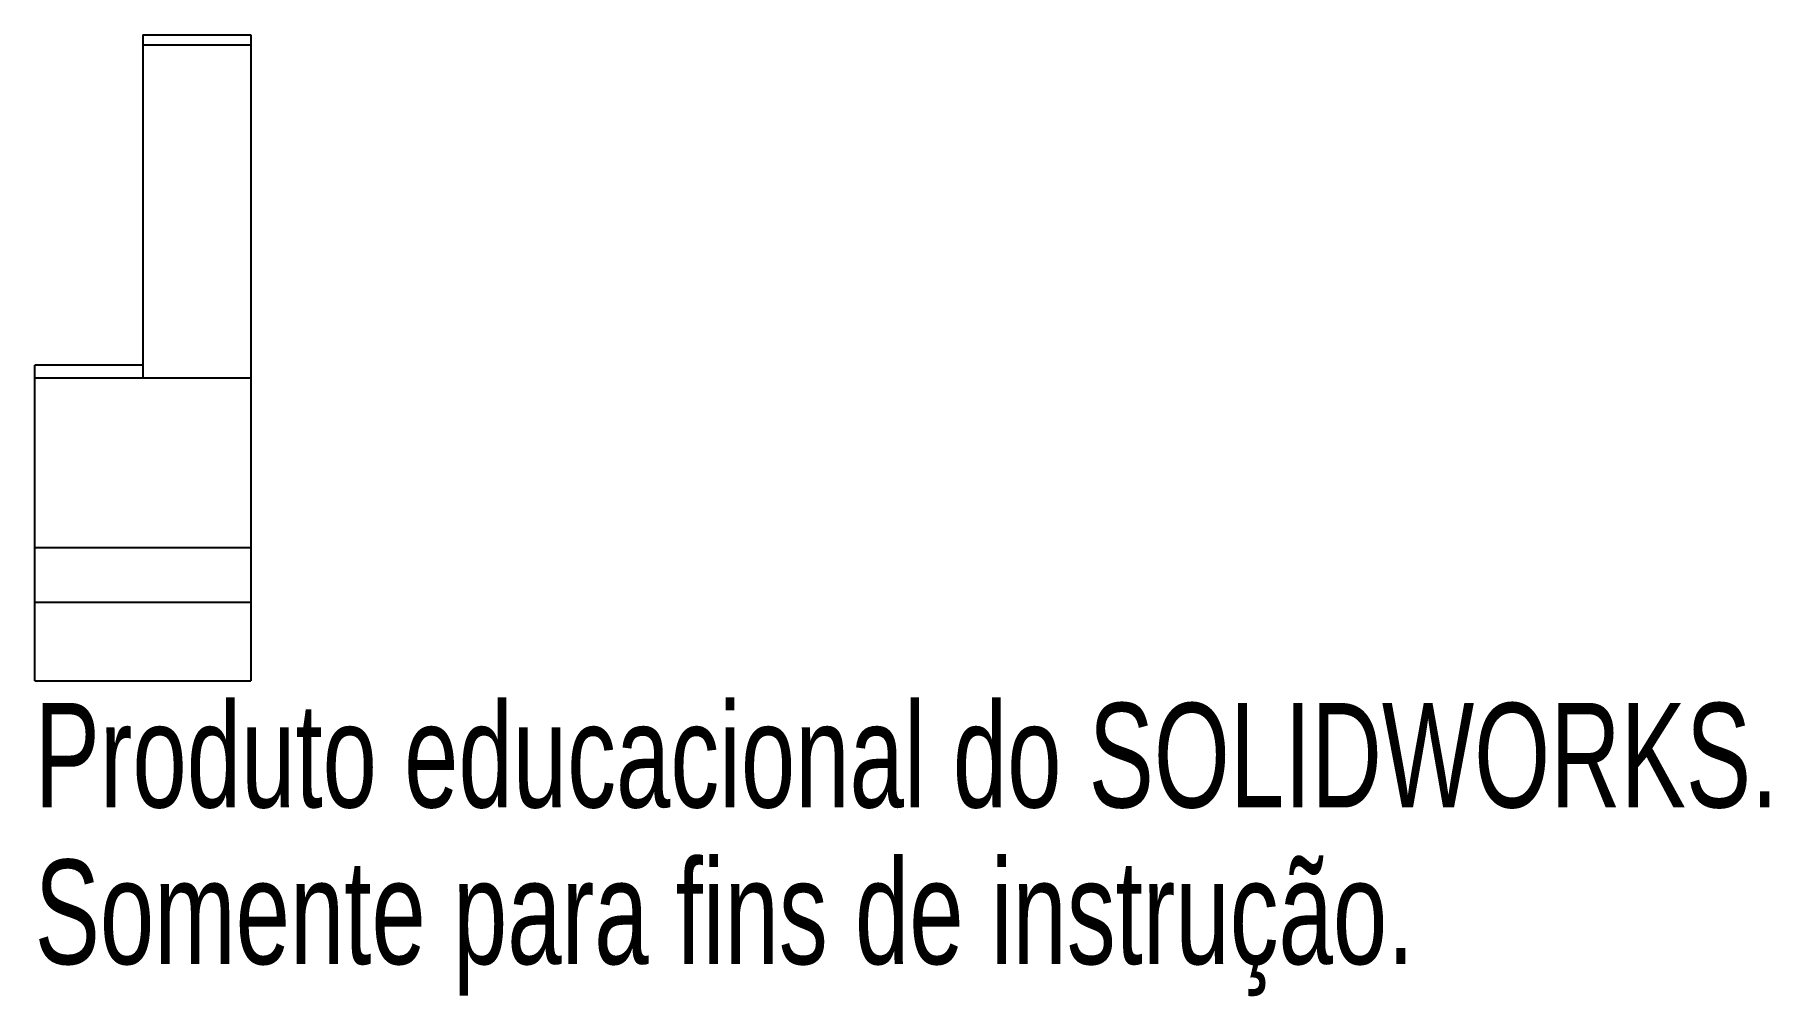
# Paper-space layout '_Direita' of a CAD drawing. Header units: millimetres. Extents: x -10 to 70.3, y -36.5 to 8.
import ezdxf

# ---------------------------------------------------------------- set-up
doc = ezdxf.new("R2010")
doc.units = ezdxf.units.MM
doc.styles.add('SLDTEXTSTYLE0', font='TXT', dxfattribs={"width": 0.7})

psp = doc.layouts.new('_Direita')

# ---------------------------------------------------------------- linework, layer by layer
at = {"color": 7, "linetype": 'Continuous', "lineweight": 25}
for p, q in [((-5, 8), (-5, -7.877)), ((-5, 8), (0, 8)), ((0, 7.522), (-5, 7.522)), ((0, 8), (0, -21.907)), ((-5, -7.291), (-10, -7.291)), ((-10, -21.907), (-10, -7.291)), ((-10, -7.877), (0, -7.877)), ((0, -15.746), (-10, -15.746)), ((-10, -18.254), (0, -18.254)), ((-10, -21.907), (0, -21.907))]:
    psp.add_line(p, q, dxfattribs=at)

# ---------------------------------------------------------------- texts
at = {"color": 7, "linetype": 'Continuous', "char_height": 4.83362, "attachment_point": 1, "style": 'SLDTEXTSTYLE0'}
for s, insert in [('Produto educacional do SOLIDWORKS.', (-10, -22.927)), ('Somente para fins de instrução.', (-10, -30.177))]:
    psp.add_mtext(s, dxfattribs=dict(at, insert=insert))

doc.saveas('drawing.dxf')
